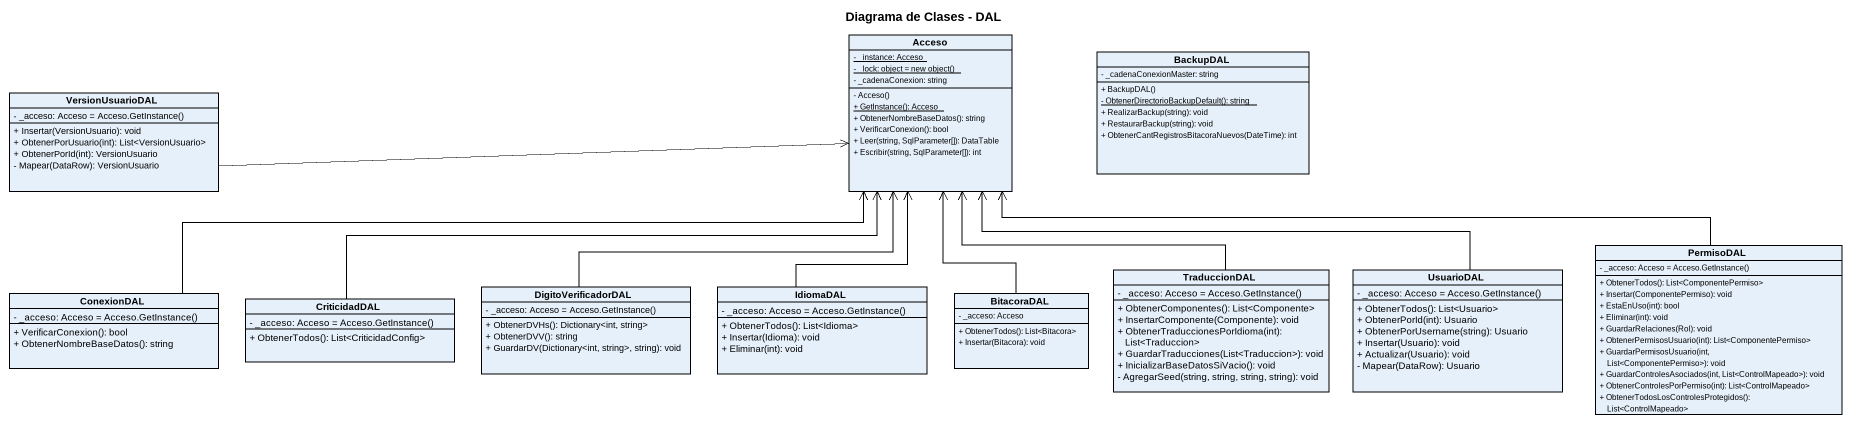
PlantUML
@startuml
title Diagrama de Clases - DAL
hide circle
hide empty members
skinparam classAttributeIconSize 0
class Acceso {
  {static} - _instance: Acceso
  {static} {field} - _lock: object = new object()
  - _cadenaConexion: string
  - Acceso()
  {static} + GetInstance(): Acceso
  + ObtenerNombreBaseDatos(): string
  + VerificarConexion(): bool
  + Leer(string, SqlParameter[]): DataTable
  + Escribir(string, SqlParameter[]): int
}
class BackupDAL {
  - _cadenaConexionMaster: string
  + BackupDAL()
  {static} - ObtenerDirectorioBackupDefault(): string
  + RealizarBackup(string): void
  + RestaurarBackup(string): void
  + ObtenerCantRegistrosBitacoraNuevos(DateTime): int
}
class VersionUsuarioDAL {
  {field} - _acceso: Acceso = Acceso.GetInstance()
  + Insertar(VersionUsuario): void
  + ObtenerPorUsuario(int): List<VersionUsuario>
  + ObtenerPorId(int): VersionUsuario
  - Mapear(DataRow): VersionUsuario
}
class PermisoDAL {
  {field} - _acceso: Acceso = Acceso.GetInstance()
  + ObtenerTodos(): List<ComponentePermiso>
  + Insertar(ComponentePermiso): void
  + EstaEnUso(int): bool
  + Eliminar(int): void
  + GuardarRelaciones(Rol): void
  + ObtenerPermisosUsuario(int): List<ComponentePermiso>
  + GuardarPermisosUsuario(int, List<ComponentePermiso>): void
  + GuardarControlesAsociados(int, List<ControlMapeado>): void
  + ObtenerControlesPorPermiso(int): List<ControlMapeado>
  + ObtenerTodosLosControlesProtegidos(): List<ControlMapeado>
}
class ConexionDAL {
  {field} - _acceso: Acceso = Acceso.GetInstance()
  + VerificarConexion(): bool
  + ObtenerNombreBaseDatos(): string
}
class DigitoVerificadorDAL {
  {field} - _acceso: Acceso = Acceso.GetInstance()
  + ObtenerDVHs(): Dictionary<int, string>
  + ObtenerDVV(): string
  + GuardarDV(Dictionary<int, string>, string): void
}
class IdiomaDAL {
  {field} - _acceso: Acceso = Acceso.GetInstance()
  + ObtenerTodos(): List<Idioma>
  + Insertar(Idioma): void
  + Eliminar(int): void
}
class BitacoraDAL {
  - _acceso: Acceso
  + ObtenerTodos(): List<Bitacora>
  + Insertar(Bitacora): void
}
class TraduccionDAL {
  {field} - _acceso: Acceso = Acceso.GetInstance()
  + ObtenerComponentes(): List<Componente>
  + InsertarComponente(Componente): void
  + ObtenerTraduccionesPorIdioma(int): List<Traduccion>
  + GuardarTraducciones(List<Traduccion>): void
  + InicializarBaseDatosSiVacio(): void
  - AgregarSeed(string, string, string, string): void
}
class UsuarioDAL {
  {field} - _acceso: Acceso = Acceso.GetInstance()
  + ObtenerTodos(): List<Usuario>
  + ObtenerPorId(int): Usuario
  + ObtenerPorUsername(string): Usuario
  + Insertar(Usuario): void
  + Actualizar(Usuario): void
  - Mapear(DataRow): Usuario
}
class CriticidadDAL {
  {field} - _acceso: Acceso = Acceso.GetInstance()
  + ObtenerTodos(): List<CriticidadConfig>
}
VersionUsuarioDAL -right-> Acceso
PermisoDAL -left-> Acceso
ConexionDAL -right-> Acceso
DigitoVerificadorDAL -up-> Acceso
IdiomaDAL -up-> Acceso
BitacoraDAL -up-> Acceso
TraduccionDAL -up-> Acceso
UsuarioDAL -left-> Acceso
CriticidadDAL -right-> Acceso
@enduml
